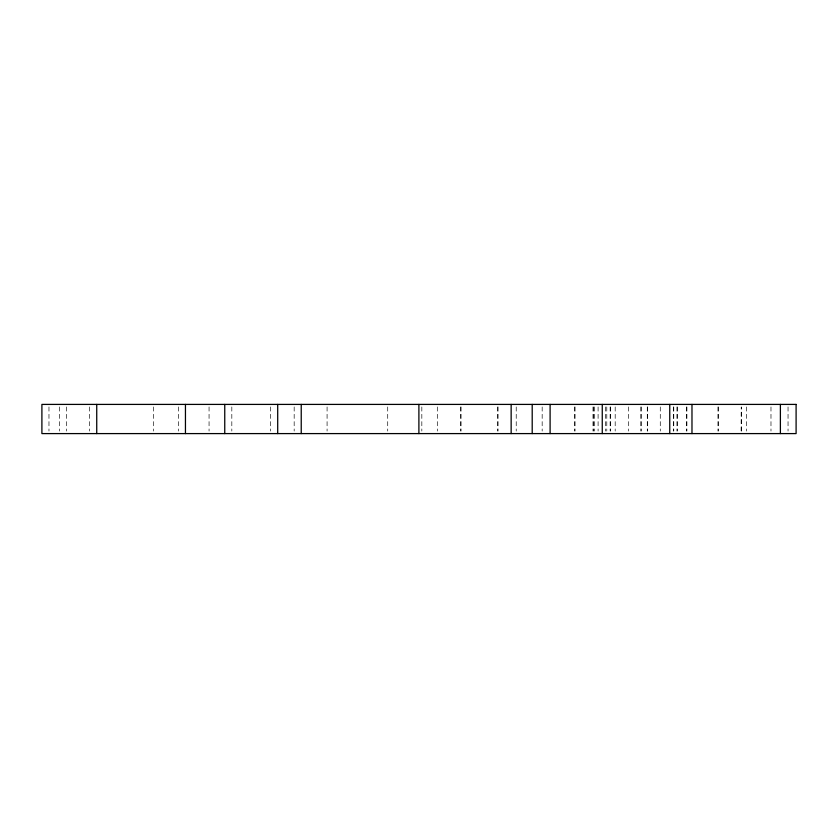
<?xml version="1.0" encoding="UTF-8"?>
<svg xmlns="http://www.w3.org/2000/svg" width="838" height="838" viewBox="0 0 838 838"><rect width="100%" height="100%" fill="white"/><g stroke="black" fill="none" stroke-linecap="round" stroke-linejoin="round"><path stroke-width="0.63" stroke-dasharray="4.19 3.14" d="M788.045 406.943L788.045 431.057M770.981 406.943L770.981 431.057M746.668 406.943L746.668 431.057M718.334 406.943L718.334 431.057M717.957 406.943L717.957 431.057M686.909 406.943L686.898 431.057M686.406 406.943L686.511 431.057M677.471 406.943L677.471 431.057M676.947 406.943L676.947 431.057M673.773 406.943L673.773 431.057M673.417 406.943L673.417 431.057M660.281 406.943L660.281 431.057M647.397 406.943L647.397 431.057M647.282 406.943L647.282 431.057M641.552 406.943L641.552 431.057M640.777 406.943L640.777 431.057M628.689 406.943L628.689 431.057M615.186 406.943L615.186 431.057M610.693 406.943L610.693 431.057M610.137 406.943L610.137 431.057M606.785 406.943L606.785 431.057M605.633 406.943L605.633 431.057M598.091 406.943L598.091 431.057M594.697 406.943L594.697 431.057M593.692 406.943L593.692 431.057M593 406.943L593 431.057M575.057 406.943L575.057 431.057M574.428 406.943L574.428 431.057M542.165 406.943L542.165 431.057M516.218 406.943L516.218 431.057M498.065 406.943L498.065 431.057M497.489 406.943L497.489 431.057M461.068 406.943L461.068 431.057M460.68 406.943L460.68 431.057M437.31 406.943L437.31 431.057M421.828 406.943L421.828 431.057M387.711 406.943L387.711 431.057M327.082 406.943L327.082 431.057M294.169 406.943L294.169 431.057M270.632 406.943L270.632 431.057M231.822 406.943L231.822 431.057M209.06 406.943L209.06 431.057M178.379 406.943L178.379 431.057M153.679 406.943L153.679 431.057M89.666 406.943L89.666 431.057M66.621 406.943L66.621 431.057M59.55 406.943L59.55 431.057M48.971 406.943L48.971 431.057M741.263 431.057L741.263 406.943L741.18 431.057"/><path stroke-width="1.26" d="M780.388 404.408L780.388 433.592M691.979 404.408L691.979 433.592M669.751 404.408L669.751 433.592M602.26 404.408L602.26 433.592M550.105 404.408L550.105 433.592M532.203 404.408L532.203 433.592M511.149 404.408L511.149 433.592M418.895 404.408L418.895 433.592M301.23 404.408L301.23 433.592M277.703 404.408L277.703 433.592M224.752 404.408L224.752 433.592M185.449 404.408L185.449 433.592M96.737 404.408L96.737 433.592M796.1 404.408L41.9 404.408L41.9 433.592L796.1 433.592L796.1 404.408"/></g></svg>
